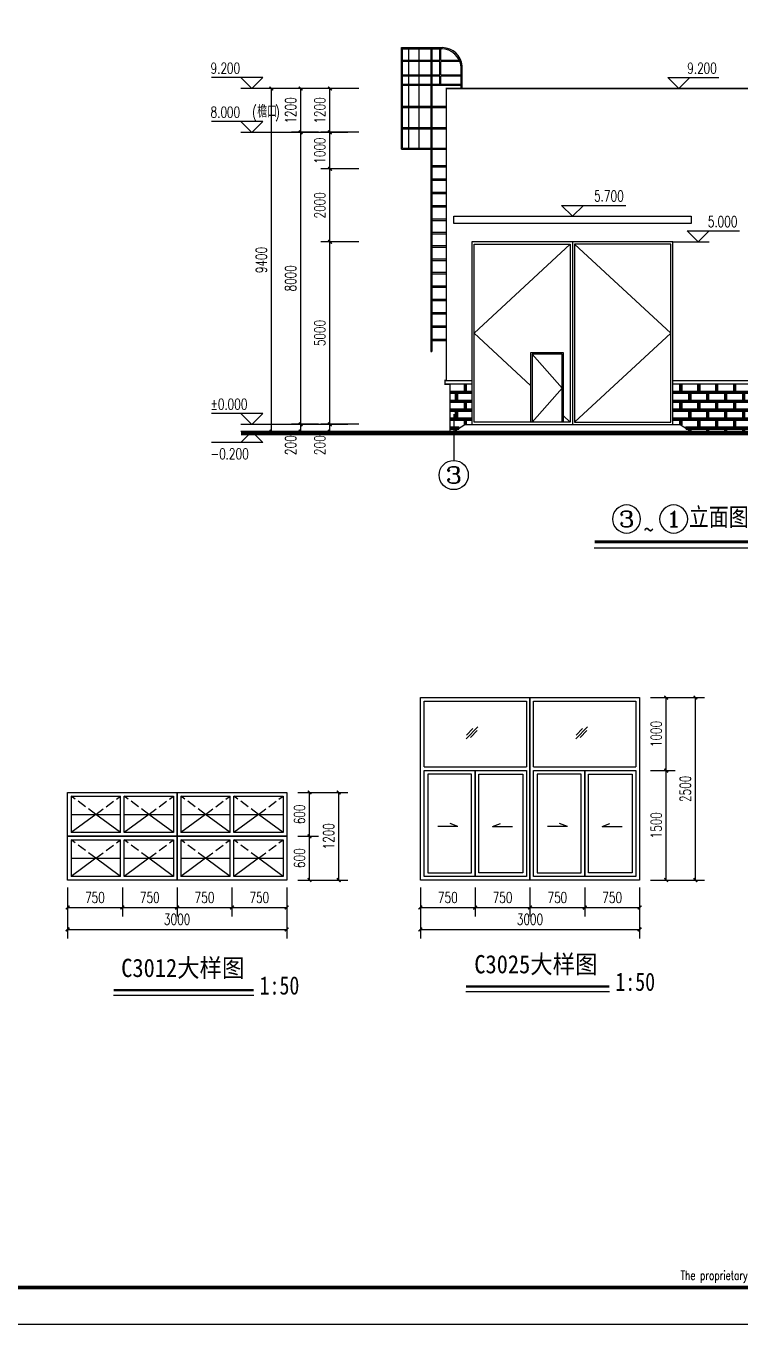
# Model space of a CAD drawing. Extents: x 4554681 to 4680693, y -485691 to -238770.
# Drawn here: x 4632344 to 4651891, y -485691 to -450128 of the extents above; entities that cross this region are included whole.
import ezdxf
from ezdxf.enums import TextEntityAlignment as Align

# ---------------------------------------------------------------- set-up
doc = ezdxf.new("R2010")
doc.units = 0
doc.header["$LTSCALE"] = 1000
doc.header["$MEASUREMENT"] = 0
doc.linetypes.add('DASH', pattern=[0.35, 0.25, -0.1])
doc.layers.get('0').update_dxf_attribs({"linetype": 'CONTINUOUS'})
doc.layers.get('Defpoints').update_dxf_attribs({"linetype": 'CONTINUOUS'})
doc.layers.add('_0', color=7, linetype='CONTINUOUS', lineweight=25)
for name, color, linetype in [('AXIS', 3, 'CONTINUOUS'), ('AXIS_TEXT', 7, 'CONTINUOUS'), ('DIM_ELEV', 3, 'CONTINUOUS'), ('E_WINDOW', 4, 'CONTINUOUS'), ('PUB_DIM', 3, 'CONTINUOUS'), ('PUB_TEXT', 7, 'CONTINUOUS'), ('PUB_TITLE', 4, 'CONTINUOUS'), ('WINDOW', 4, 'CONTINUOUS'), ('图名', 15, 'CONTINUOUS'), ('填充', 251, 'CONTINUOUS')]:
    doc.layers.add(name, color=color, linetype=linetype)
doc.styles.add('_TCH_AXIS', font='COMPLEX', dxfattribs={"bigfont": 'GBCBIG'})
doc.styles.add('_TCH_DIM', font='SIMPLEX', dxfattribs={"bigfont": 'GBCBIG'})
doc.styles.add('_TCH_DIM_T3', font='SIMPLEX', dxfattribs={"width": 0.705882, "bigfont": 'GBCBIG'})
doc.styles.add('COMPLEX', font='COMPLEX')
doc.styles.add('ECEC_TQ', font='txt_l.shx', dxfattribs={"bigfont": 'hztxt_l.shx'})
doc.styles.add('宋体', font='', dxfattribs={"width": 0.7})
doc.styles.get('宋体').set_extended_font_data('SimSun')
doc.dimstyles.new('_TCH_ARCH&&100', dxfattribs={"dimtxt": 297.5, "dimasz": 100, "dimexe": 250, "dimexo": 300, "dimgap": 126.25, "dimtad": 1, "dimdec": 0, "dimzin": 0, "dimdsep": 46, "dimtxsty": '_TCH_DIM_T3', "dimblk": 'ARCHTICK', "dimcen": 0.09, "dimclrt": 7, "dimazin": 2, "dimtfac": 1, "dimtdec": 0, "dimtix": 1, "dimtmove": 2, "dimatfit": 3, "dimfxl": 0, "dimtolj": 1, "dimtzin": 0, "dimarcsym": 0})

# ---------------------------------------------------------------- blocks, each defined once
blk = doc.blocks.new('_ArchTick')
at = {"color": 0, "linetype": 'ByBlock', "const_width": 0.4}
blk.add_lwpolyline([(-0.5, -0.5), (0.5, 0.5)], dxfattribs=at)
blk = doc.blocks.new('*D35')
at = {"layer": 'Defpoints', "color": 0}
for p in [(4639782, -471128), (4640906, -471128), (4639782, -473528)]:
    blk.add_point(p, dxfattribs=at)
at = {"layer": 'PUB_DIM', "color": 0, "lineweight": -2}
for p, q in [((4640082, -471128), (4641156, -471128)), ((4640906, -473528), (4640906, -471128)), ((4640082, -473528), (4641156, -473528))]:
    blk.add_line(p, q, dxfattribs=at)
at = {"layer": 'PUB_DIM', "color": 0, "lineweight": -2, "xscale": 100, "yscale": 100, "zscale": 100}
for p, rotation in [((4640906, -471128), 90), ((4640906, -473528), 270)]:
    blk.add_blockref('_ArchTick', p, dxfattribs=dict(at, rotation=rotation))
at = {"layer": 'PUB_DIM', "color": 7, "insert": (4640631, -472328), "char_height": 297.5, "attachment_point": 5, "rotation": 90, "style": '_TCH_DIM_T3'}
blk.add_mtext('\\A1;1200', dxfattribs=at)
blk = doc.blocks.new('*D36')
at = {"layer": 'Defpoints', "color": 0}
for p in [(4639482, -471128), (4640106, -471128), (4639482, -472328)]:
    blk.add_point(p, dxfattribs=at)
at = {"layer": 'PUB_DIM', "color": 0, "lineweight": -2}
for p, q in [((4639782, -471128), (4640356, -471128)), ((4640106, -472328), (4640106, -471128)), ((4639782, -472328), (4640356, -472328))]:
    blk.add_line(p, q, dxfattribs=at)
at = {"layer": 'PUB_DIM', "color": 0, "lineweight": -2, "xscale": 100, "yscale": 100, "zscale": 100}
for p, rotation in [((4640106, -471128), 90), ((4640106, -472328), 270)]:
    blk.add_blockref('_ArchTick', p, dxfattribs=dict(at, rotation=rotation))
at = {"layer": 'PUB_DIM', "color": 7, "insert": (4639831, -471728), "char_height": 297.5, "attachment_point": 5, "rotation": 90, "style": '_TCH_DIM_T3'}
blk.add_mtext('\\A1;600', dxfattribs=at)
blk = doc.blocks.new('*D37')
at = {"layer": 'Defpoints', "color": 0}
for p in [(4639482, -472328), (4640106, -472328), (4639482, -473528)]:
    blk.add_point(p, dxfattribs=at)
at = {"layer": 'PUB_DIM', "color": 0, "lineweight": -2}
for p, q in [((4639782, -472328), (4640356, -472328)), ((4640106, -473528), (4640106, -472328)), ((4639782, -473528), (4640356, -473528))]:
    blk.add_line(p, q, dxfattribs=at)
at = {"layer": 'PUB_DIM', "color": 0, "lineweight": -2, "xscale": 100, "yscale": 100, "zscale": 100}
for p, rotation in [((4640106, -472328), 90), ((4640106, -473528), 270)]:
    blk.add_blockref('_ArchTick', p, dxfattribs=dict(at, rotation=rotation))
at = {"layer": 'PUB_DIM', "color": 7, "insert": (4639831, -472928), "char_height": 297.5, "attachment_point": 5, "rotation": 90, "style": '_TCH_DIM_T3'}
blk.add_mtext('\\A1;600', dxfattribs=at)
blk = doc.blocks.new('*D38')
at = {"layer": 'Defpoints', "color": 0}
for p in [(4637982, -473428), (4639482, -473428), (4639482, -474280)]:
    blk.add_point(p, dxfattribs=at)
at = {"layer": 'PUB_DIM', "color": 0, "lineweight": -2}
for p, q in [((4637982, -473728), (4637982, -474530)), ((4639482, -473728), (4639482, -474530)), ((4637982, -474280), (4639482, -474280))]:
    blk.add_line(p, q, dxfattribs=at)
at = {"layer": 'PUB_DIM', "color": 0, "lineweight": -2, "xscale": 100, "yscale": 100, "zscale": 100, "rotation": 180}
blk.add_blockref('_ArchTick', (4637982, -474280), dxfattribs=at)
at = {"layer": 'PUB_DIM', "color": 0, "lineweight": -2, "xscale": 100, "yscale": 100, "zscale": 100}
blk.add_blockref('_ArchTick', (4639482, -474280), dxfattribs=at)
at = {"layer": 'PUB_DIM', "color": 7, "insert": (4638732, -474005), "char_height": 297.5, "attachment_point": 5, "style": '_TCH_DIM_T3'}
blk.add_mtext('\\A1;750', dxfattribs=at)
blk = doc.blocks.new('*D39')
at = {"layer": 'Defpoints', "color": 0}
for p in [(4636482, -473428), (4637982, -473428), (4637982, -474280)]:
    blk.add_point(p, dxfattribs=at)
at = {"layer": 'PUB_DIM', "color": 0, "lineweight": -2}
for p, q in [((4636482, -473728), (4636482, -474530)), ((4637982, -473728), (4637982, -474530)), ((4636482, -474280), (4637982, -474280))]:
    blk.add_line(p, q, dxfattribs=at)
at = {"layer": 'PUB_DIM', "color": 0, "lineweight": -2, "xscale": 100, "yscale": 100, "zscale": 100, "rotation": 180}
blk.add_blockref('_ArchTick', (4636482, -474280), dxfattribs=at)
at = {"layer": 'PUB_DIM', "color": 0, "lineweight": -2, "xscale": 100, "yscale": 100, "zscale": 100}
blk.add_blockref('_ArchTick', (4637982, -474280), dxfattribs=at)
at = {"layer": 'PUB_DIM', "color": 7, "insert": (4637232, -474005), "char_height": 297.5, "attachment_point": 5, "style": '_TCH_DIM_T3'}
blk.add_mtext('\\A1;750', dxfattribs=at)
blk = doc.blocks.new('*D40')
at = {"layer": 'Defpoints', "color": 0}
for p in [(4634982, -473428), (4636482, -473428), (4636482, -474280)]:
    blk.add_point(p, dxfattribs=at)
at = {"layer": 'PUB_DIM', "color": 0, "lineweight": -2}
for p, q in [((4634982, -473728), (4634982, -474530)), ((4636482, -473728), (4636482, -474530)), ((4634982, -474280), (4636482, -474280))]:
    blk.add_line(p, q, dxfattribs=at)
at = {"layer": 'PUB_DIM', "color": 0, "lineweight": -2, "xscale": 100, "yscale": 100, "zscale": 100, "rotation": 180}
blk.add_blockref('_ArchTick', (4634982, -474280), dxfattribs=at)
at = {"layer": 'PUB_DIM', "color": 0, "lineweight": -2, "xscale": 100, "yscale": 100, "zscale": 100}
blk.add_blockref('_ArchTick', (4636482, -474280), dxfattribs=at)
at = {"layer": 'PUB_DIM', "color": 7, "insert": (4635732, -474005), "char_height": 297.5, "attachment_point": 5, "style": '_TCH_DIM_T3'}
blk.add_mtext('\\A1;750', dxfattribs=at)
blk = doc.blocks.new('*D41')
at = {"layer": 'Defpoints', "color": 0}
for p in [(4633482, -473428), (4634982, -473428), (4634982, -474280)]:
    blk.add_point(p, dxfattribs=at)
at = {"layer": 'PUB_DIM', "color": 0, "lineweight": -2}
for p, q in [((4633482, -473728), (4633482, -474530)), ((4634982, -473728), (4634982, -474530)), ((4633482, -474280), (4634982, -474280))]:
    blk.add_line(p, q, dxfattribs=at)
at = {"layer": 'PUB_DIM', "color": 0, "lineweight": -2, "xscale": 100, "yscale": 100, "zscale": 100, "rotation": 180}
blk.add_blockref('_ArchTick', (4633482, -474280), dxfattribs=at)
at = {"layer": 'PUB_DIM', "color": 0, "lineweight": -2, "xscale": 100, "yscale": 100, "zscale": 100}
blk.add_blockref('_ArchTick', (4634982, -474280), dxfattribs=at)
at = {"layer": 'PUB_DIM', "color": 7, "insert": (4634232, -474005), "char_height": 297.5, "attachment_point": 5, "style": '_TCH_DIM_T3'}
blk.add_mtext('\\A1;750', dxfattribs=at)
blk = doc.blocks.new('*D42')
at = {"layer": 'Defpoints', "color": 0}
for p in [(4633482, -473678), (4639482, -473678), (4639482, -474880)]:
    blk.add_point(p, dxfattribs=at)
at = {"layer": 'PUB_DIM', "color": 0, "lineweight": -2}
for p, q in [((4633482, -473978), (4633482, -475130)), ((4639482, -473978), (4639482, -475130)), ((4633482, -474880), (4639482, -474880))]:
    blk.add_line(p, q, dxfattribs=at)
at = {"layer": 'PUB_DIM', "color": 0, "lineweight": -2, "xscale": 100, "yscale": 100, "zscale": 100, "rotation": 180}
blk.add_blockref('_ArchTick', (4633482, -474880), dxfattribs=at)
at = {"layer": 'PUB_DIM', "color": 0, "lineweight": -2, "xscale": 100, "yscale": 100, "zscale": 100}
blk.add_blockref('_ArchTick', (4639482, -474880), dxfattribs=at)
at = {"layer": 'PUB_DIM', "color": 7, "insert": (4636482, -474605), "char_height": 297.5, "attachment_point": 5, "style": '_TCH_DIM_T3'}
blk.add_mtext('\\A1;3000', dxfattribs=at)
blk = doc.blocks.new('*D43')
at = {"layer": 'Defpoints', "color": 0}
for p in [(4647641, -473428), (4649141, -473428), (4649141, -474280)]:
    blk.add_point(p, dxfattribs=at)
at = {"layer": 'PUB_DIM', "color": 0, "lineweight": -2}
for p, q in [((4647641, -473728), (4647641, -474530)), ((4649141, -473728), (4649141, -474530)), ((4647641, -474280), (4649141, -474280))]:
    blk.add_line(p, q, dxfattribs=at)
at = {"layer": 'PUB_DIM', "color": 0, "lineweight": -2, "xscale": 100, "yscale": 100, "zscale": 100, "rotation": 180}
blk.add_blockref('_ArchTick', (4647641, -474280), dxfattribs=at)
at = {"layer": 'PUB_DIM', "color": 0, "lineweight": -2, "xscale": 100, "yscale": 100, "zscale": 100}
blk.add_blockref('_ArchTick', (4649141, -474280), dxfattribs=at)
at = {"layer": 'PUB_DIM', "color": 7, "insert": (4648391, -474005), "char_height": 297.5, "attachment_point": 5, "style": '_TCH_DIM_T3'}
blk.add_mtext('\\A1;750', dxfattribs=at)
blk = doc.blocks.new('*D44')
at = {"layer": 'Defpoints', "color": 0}
for p in [(4646141, -473428), (4647641, -473428), (4647641, -474280)]:
    blk.add_point(p, dxfattribs=at)
at = {"layer": 'PUB_DIM', "color": 0, "lineweight": -2}
for p, q in [((4646141, -473728), (4646141, -474530)), ((4647641, -473728), (4647641, -474530)), ((4646141, -474280), (4647641, -474280))]:
    blk.add_line(p, q, dxfattribs=at)
at = {"layer": 'PUB_DIM', "color": 0, "lineweight": -2, "xscale": 100, "yscale": 100, "zscale": 100, "rotation": 180}
blk.add_blockref('_ArchTick', (4646141, -474280), dxfattribs=at)
at = {"layer": 'PUB_DIM', "color": 0, "lineweight": -2, "xscale": 100, "yscale": 100, "zscale": 100}
blk.add_blockref('_ArchTick', (4647641, -474280), dxfattribs=at)
at = {"layer": 'PUB_DIM', "color": 7, "insert": (4646891, -474005), "char_height": 297.5, "attachment_point": 5, "style": '_TCH_DIM_T3'}
blk.add_mtext('\\A1;750', dxfattribs=at)
blk = doc.blocks.new('*D45')
at = {"layer": 'Defpoints', "color": 0}
for p in [(4644641, -473428), (4646141, -473428), (4646141, -474280)]:
    blk.add_point(p, dxfattribs=at)
at = {"layer": 'PUB_DIM', "color": 0, "lineweight": -2}
for p, q in [((4644641, -473728), (4644641, -474530)), ((4646141, -473728), (4646141, -474530)), ((4644641, -474280), (4646141, -474280))]:
    blk.add_line(p, q, dxfattribs=at)
at = {"layer": 'PUB_DIM', "color": 0, "lineweight": -2, "xscale": 100, "yscale": 100, "zscale": 100, "rotation": 180}
blk.add_blockref('_ArchTick', (4644641, -474280), dxfattribs=at)
at = {"layer": 'PUB_DIM', "color": 0, "lineweight": -2, "xscale": 100, "yscale": 100, "zscale": 100}
blk.add_blockref('_ArchTick', (4646141, -474280), dxfattribs=at)
at = {"layer": 'PUB_DIM', "color": 7, "insert": (4645391, -474005), "char_height": 297.5, "attachment_point": 5, "style": '_TCH_DIM_T3'}
blk.add_mtext('\\A1;750', dxfattribs=at)
blk = doc.blocks.new('*D46')
at = {"layer": 'Defpoints', "color": 0}
for p in [(4643141, -473428), (4644641, -473428), (4644641, -474280)]:
    blk.add_point(p, dxfattribs=at)
at = {"layer": 'PUB_DIM', "color": 0, "lineweight": -2}
for p, q in [((4643141, -473728), (4643141, -474530)), ((4644641, -473728), (4644641, -474530)), ((4643141, -474280), (4644641, -474280))]:
    blk.add_line(p, q, dxfattribs=at)
at = {"layer": 'PUB_DIM', "color": 0, "lineweight": -2, "xscale": 100, "yscale": 100, "zscale": 100, "rotation": 180}
blk.add_blockref('_ArchTick', (4643141, -474280), dxfattribs=at)
at = {"layer": 'PUB_DIM', "color": 0, "lineweight": -2, "xscale": 100, "yscale": 100, "zscale": 100}
blk.add_blockref('_ArchTick', (4644641, -474280), dxfattribs=at)
at = {"layer": 'PUB_DIM', "color": 7, "insert": (4643891, -474005), "char_height": 297.5, "attachment_point": 5, "style": '_TCH_DIM_T3'}
blk.add_mtext('\\A1;750', dxfattribs=at)
blk = doc.blocks.new('*D47')
at = {"layer": 'Defpoints', "color": 0}
for p in [(4649441, -468528), (4650670, -468528), (4649441, -473528)]:
    blk.add_point(p, dxfattribs=at)
at = {"layer": 'PUB_DIM', "color": 0, "lineweight": -2}
for p, q in [((4649741, -468528), (4650920, -468528)), ((4650670, -473528), (4650670, -468528)), ((4649741, -473528), (4650920, -473528))]:
    blk.add_line(p, q, dxfattribs=at)
at = {"layer": 'PUB_DIM', "color": 0, "lineweight": -2, "xscale": 100, "yscale": 100, "zscale": 100}
for p, rotation in [((4650670, -468528), 90), ((4650670, -473528), 270)]:
    blk.add_blockref('_ArchTick', p, dxfattribs=dict(at, rotation=rotation))
at = {"layer": 'PUB_DIM', "color": 7, "insert": (4650395, -471028), "char_height": 297.5, "attachment_point": 5, "rotation": 90, "style": '_TCH_DIM_T3'}
blk.add_mtext('\\A1;2500', dxfattribs=at)
blk = doc.blocks.new('*D48')
at = {"layer": 'Defpoints', "color": 0}
for p in [(4649141, -468528), (4649870, -468528), (4649141, -470527)]:
    blk.add_point(p, dxfattribs=at)
at = {"layer": 'PUB_DIM', "color": 0, "lineweight": -2}
for p, q in [((4649441, -468528), (4650120, -468528)), ((4649870, -470527), (4649870, -468528)), ((4649441, -470527), (4650120, -470527))]:
    blk.add_line(p, q, dxfattribs=at)
at = {"layer": 'PUB_DIM', "color": 0, "lineweight": -2, "xscale": 100, "yscale": 100, "zscale": 100}
for p, rotation in [((4649870, -468528), 90), ((4649870, -470527), 270)]:
    blk.add_blockref('_ArchTick', p, dxfattribs=dict(at, rotation=rotation))
at = {"layer": 'PUB_DIM', "color": 7, "insert": (4649595, -469527), "char_height": 297.5, "attachment_point": 5, "rotation": 90, "style": '_TCH_DIM_T3'}
blk.add_mtext('\\A1;1000', dxfattribs=at)
blk = doc.blocks.new('*D49')
at = {"layer": 'Defpoints', "color": 0}
for p in [(4649141, -470527), (4649870, -470527), (4649141, -473528)]:
    blk.add_point(p, dxfattribs=at)
at = {"layer": 'PUB_DIM', "color": 0, "lineweight": -2}
for p, q in [((4649441, -470527), (4650120, -470527)), ((4649870, -473528), (4649870, -470527)), ((4649441, -473528), (4650120, -473528))]:
    blk.add_line(p, q, dxfattribs=at)
at = {"layer": 'PUB_DIM', "color": 0, "lineweight": -2, "xscale": 100, "yscale": 100, "zscale": 100}
for p, rotation in [((4649870, -470527), 90), ((4649870, -473528), 270)]:
    blk.add_blockref('_ArchTick', p, dxfattribs=dict(at, rotation=rotation))
at = {"layer": 'PUB_DIM', "color": 7, "insert": (4649595, -472027), "char_height": 297.5, "attachment_point": 5, "rotation": 90, "style": '_TCH_DIM_T3'}
blk.add_mtext('\\A1;1500', dxfattribs=at)
blk = doc.blocks.new('*D50')
at = {"layer": 'Defpoints', "color": 0}
for p in [(4643141, -473678), (4649141, -473678), (4649141, -474880)]:
    blk.add_point(p, dxfattribs=at)
at = {"layer": 'PUB_DIM', "color": 0, "lineweight": -2}
for p, q in [((4643141, -473978), (4643141, -475130)), ((4649141, -473978), (4649141, -475130)), ((4643141, -474880), (4649141, -474880))]:
    blk.add_line(p, q, dxfattribs=at)
at = {"layer": 'PUB_DIM', "color": 0, "lineweight": -2, "xscale": 100, "yscale": 100, "zscale": 100, "rotation": 180}
blk.add_blockref('_ArchTick', (4643141, -474880), dxfattribs=at)
at = {"layer": 'PUB_DIM', "color": 0, "lineweight": -2, "xscale": 100, "yscale": 100, "zscale": 100}
blk.add_blockref('_ArchTick', (4649141, -474880), dxfattribs=at)
at = {"layer": 'PUB_DIM', "color": 7, "insert": (4646141, -474605), "char_height": 297.5, "attachment_point": 5, "style": '_TCH_DIM_T3'}
blk.add_mtext('\\A1;3000', dxfattribs=at)
blk = doc.blocks.new('*D148')
at = {"layer": 'Defpoints', "color": 0}
for p in [(4640664, -451842), (4641752, -451842), (4641752, -453042)]:
    blk.add_point(p, dxfattribs=at)
at = {"layer": 'PUB_DIM', "color": 0, "lineweight": -2}
for p, q in [((4641452, -451842), (4640414, -451842)), ((4640664, -453042), (4640664, -451842)), ((4641452, -453042), (4640414, -453042))]:
    blk.add_line(p, q, dxfattribs=at)
at = {"layer": 'PUB_DIM', "color": 0, "lineweight": -2, "xscale": 100, "yscale": 100, "zscale": 100}
for p, rotation in [((4640664, -451842), 90), ((4640664, -453042), 270)]:
    blk.add_blockref('_ArchTick', p, dxfattribs=dict(at, rotation=rotation))
at = {"layer": 'PUB_DIM', "color": 7, "insert": (4640389, -452442), "char_height": 297.5, "attachment_point": 5, "rotation": 90, "style": '_TCH_DIM_T3'}
blk.add_mtext('\\A1;1200', dxfattribs=at)
blk = doc.blocks.new('*D149')
at = {"layer": 'Defpoints', "color": 0}
for p in [(4640664, -453042), (4641752, -453042), (4641752, -454042)]:
    blk.add_point(p, dxfattribs=at)
at = {"layer": 'PUB_DIM', "color": 0, "lineweight": -2}
for p, q in [((4641452, -453042), (4640414, -453042)), ((4640664, -454042), (4640664, -453042)), ((4641452, -454042), (4640414, -454042))]:
    blk.add_line(p, q, dxfattribs=at)
at = {"layer": 'PUB_DIM', "color": 0, "lineweight": -2, "xscale": 100, "yscale": 100, "zscale": 100}
for p, rotation in [((4640664, -453042), 90), ((4640664, -454042), 270)]:
    blk.add_blockref('_ArchTick', p, dxfattribs=dict(at, rotation=rotation))
at = {"layer": 'PUB_DIM', "color": 7, "insert": (4640389, -453542), "char_height": 297.5, "attachment_point": 5, "rotation": 90, "style": '_TCH_DIM_T3'}
blk.add_mtext('\\A1;1000', dxfattribs=at)
blk = doc.blocks.new('*D150')
at = {"layer": 'Defpoints', "color": 0}
for p in [(4640664, -454042), (4641752, -454042), (4641752, -456042)]:
    blk.add_point(p, dxfattribs=at)
at = {"layer": 'PUB_DIM', "color": 0, "lineweight": -2}
for p, q in [((4641452, -454042), (4640414, -454042)), ((4640664, -456042), (4640664, -454042)), ((4641452, -456042), (4640414, -456042))]:
    blk.add_line(p, q, dxfattribs=at)
at = {"layer": 'PUB_DIM', "color": 0, "lineweight": -2, "xscale": 100, "yscale": 100, "zscale": 100}
for p, rotation in [((4640664, -454042), 90), ((4640664, -456042), 270)]:
    blk.add_blockref('_ArchTick', p, dxfattribs=dict(at, rotation=rotation))
at = {"layer": 'PUB_DIM', "color": 7, "insert": (4640389, -455042), "char_height": 297.5, "attachment_point": 5, "rotation": 90, "style": '_TCH_DIM_T3'}
blk.add_mtext('\\A1;2000', dxfattribs=at)
blk = doc.blocks.new('*D151')
at = {"layer": 'Defpoints', "color": 0}
for p in [(4640664, -456042), (4641752, -456042), (4641752, -461042)]:
    blk.add_point(p, dxfattribs=at)
at = {"layer": 'PUB_DIM', "color": 0, "lineweight": -2}
for p, q in [((4641452, -456042), (4640414, -456042)), ((4640664, -461042), (4640664, -456042)), ((4641452, -461042), (4640414, -461042))]:
    blk.add_line(p, q, dxfattribs=at)
at = {"layer": 'PUB_DIM', "color": 0, "lineweight": -2, "xscale": 100, "yscale": 100, "zscale": 100}
for p, rotation in [((4640664, -456042), 90), ((4640664, -461042), 270)]:
    blk.add_blockref('_ArchTick', p, dxfattribs=dict(at, rotation=rotation))
at = {"layer": 'PUB_DIM', "color": 7, "insert": (4640389, -458542), "char_height": 297.5, "attachment_point": 5, "rotation": 90, "style": '_TCH_DIM_T3'}
blk.add_mtext('\\A1;5000', dxfattribs=at)
blk = doc.blocks.new('*D152')
at = {"layer": 'Defpoints', "color": 0}
for p in [(4640664, -461042), (4641752, -461042), (4641752, -461242)]:
    blk.add_point(p, dxfattribs=at)
at = {"layer": 'PUB_DIM', "color": 0, "lineweight": -2}
for p, q in [((4641452, -461042), (4640414, -461042)), ((4641452, -461242), (4640414, -461242)), ((4640664, -461042), (4640664, -460942)), ((4640664, -461242), (4640664, -461042)), ((4640664, -461242), (4640664, -461342))]:
    blk.add_line(p, q, dxfattribs=at)
at = {"layer": 'PUB_DIM', "color": 0, "lineweight": -2, "xscale": 100, "yscale": 100, "zscale": 100}
for p, rotation in [((4640664, -461042), 270), ((4640664, -461242), 90)]:
    blk.add_blockref('_ArchTick', p, dxfattribs=dict(at, rotation=rotation))
at = {"layer": 'PUB_DIM', "color": 7, "insert": (4640389, -461612), "char_height": 297.5, "attachment_point": 5, "rotation": 90, "style": '_TCH_DIM_T3'}
blk.add_mtext('\\A1;200', dxfattribs=at)
blk = doc.blocks.new('*D153')
at = {"layer": 'Defpoints', "color": 0}
for p in [(4639064, -451842), (4640652, -451842), (4640652, -461242)]:
    blk.add_point(p, dxfattribs=at)
at = {"layer": 'PUB_DIM', "color": 0, "lineweight": -2}
for p, q in [((4640352, -451842), (4638814, -451842)), ((4639064, -461242), (4639064, -451842)), ((4640352, -461242), (4638814, -461242))]:
    blk.add_line(p, q, dxfattribs=at)
at = {"layer": 'PUB_DIM', "color": 0, "lineweight": -2, "xscale": 100, "yscale": 100, "zscale": 100}
for p, rotation in [((4639064, -451842), 90), ((4639064, -461242), 270)]:
    blk.add_blockref('_ArchTick', p, dxfattribs=dict(at, rotation=rotation))
at = {"layer": 'PUB_DIM', "color": 7, "insert": (4638789, -456542), "char_height": 297.5, "attachment_point": 5, "rotation": 90, "style": '_TCH_DIM_T3'}
blk.add_mtext('\\A1;9400', dxfattribs=at)
blk = doc.blocks.new('*D154')
at = {"layer": 'Defpoints', "color": 0}
for p in [(4639864, -451842), (4640652, -451842), (4640652, -453042)]:
    blk.add_point(p, dxfattribs=at)
at = {"layer": 'PUB_DIM', "color": 0, "lineweight": -2}
for p, q in [((4640352, -451842), (4639614, -451842)), ((4639864, -453042), (4639864, -451842)), ((4640352, -453042), (4639614, -453042))]:
    blk.add_line(p, q, dxfattribs=at)
at = {"layer": 'PUB_DIM', "color": 0, "lineweight": -2, "xscale": 100, "yscale": 100, "zscale": 100}
for p, rotation in [((4639864, -451842), 90), ((4639864, -453042), 270)]:
    blk.add_blockref('_ArchTick', p, dxfattribs=dict(at, rotation=rotation))
at = {"layer": 'PUB_DIM', "color": 7, "insert": (4639589, -452442), "char_height": 297.5, "attachment_point": 5, "rotation": 90, "style": '_TCH_DIM_T3'}
blk.add_mtext('\\A1;1200', dxfattribs=at)
blk = doc.blocks.new('*D155')
at = {"layer": 'Defpoints', "color": 0}
for p in [(4639864, -453042), (4640652, -453042), (4640652, -461042)]:
    blk.add_point(p, dxfattribs=at)
at = {"layer": 'PUB_DIM', "color": 0, "lineweight": -2}
for p, q in [((4640352, -453042), (4639614, -453042)), ((4639864, -461042), (4639864, -453042)), ((4640352, -461042), (4639614, -461042))]:
    blk.add_line(p, q, dxfattribs=at)
at = {"layer": 'PUB_DIM', "color": 0, "lineweight": -2, "xscale": 100, "yscale": 100, "zscale": 100}
for p, rotation in [((4639864, -453042), 90), ((4639864, -461042), 270)]:
    blk.add_blockref('_ArchTick', p, dxfattribs=dict(at, rotation=rotation))
at = {"layer": 'PUB_DIM', "color": 7, "insert": (4639589, -457042), "char_height": 297.5, "attachment_point": 5, "rotation": 90, "style": '_TCH_DIM_T3'}
blk.add_mtext('\\A1;8000', dxfattribs=at)
blk = doc.blocks.new('*D156')
at = {"layer": 'Defpoints', "color": 0}
for p in [(4639864, -461042), (4640652, -461042), (4640652, -461242)]:
    blk.add_point(p, dxfattribs=at)
at = {"layer": 'PUB_DIM', "color": 0, "lineweight": -2}
for p, q in [((4640352, -461042), (4639614, -461042)), ((4640352, -461242), (4639614, -461242)), ((4639864, -461042), (4639864, -460942)), ((4639864, -461242), (4639864, -461042)), ((4639864, -461242), (4639864, -461342))]:
    blk.add_line(p, q, dxfattribs=at)
at = {"layer": 'PUB_DIM', "color": 0, "lineweight": -2, "xscale": 100, "yscale": 100, "zscale": 100}
for p, rotation in [((4639864, -461042), 270), ((4639864, -461242), 90)]:
    blk.add_blockref('_ArchTick', p, dxfattribs=dict(at, rotation=rotation))
at = {"layer": 'PUB_DIM', "color": 7, "insert": (4639589, -461612), "char_height": 297.5, "attachment_point": 5, "rotation": 90, "style": '_TCH_DIM_T3'}
blk.add_mtext('\\A1;200', dxfattribs=at)
blk = doc.blocks.new('_AXISO')
blk.add_circle((0, 0), 0.5)
at = {"layer": 'AXIS_TEXT', "style": 'COMPLEX', "width": 1.041667}
blk.add_attdef('A', text='', height=0.56, dxfattribs=at).set_placement((-0.25, -0.28), (0.25, -0.28), align=Align.FIT)

msp = doc.modelspace()

# ---------------------------------------------------------------- hatches: boundary and pattern name
at = {"layer": '填充', "linetype": 'ByBlock', "lineweight": 100}
h = msp.add_hatch(dxfattribs=at)
h.set_pattern_fill('AR-B816C', color=256, scale=200)
h.set_pattern_definition([(180, (15877915.16, 206393.92), (-245.692378, 245.692378), [479.867928, -11.51682]), (180, (15878160.86, 206405.44), (-245.692378, 245.692378), [479.867928, -11.51682]), (90, (15877915.16, 206393.92), (245.692378, 245.692378), [-257.20918, 234.175548]), (90, (15877926.68, 206393.92), (245.692378, 245.692378), [-257.20918, 234.175548])])
h.paths.add_polyline_path([(4650053.4, -459942.4), (4650053.4, -461042.4), (4650253.4, -461042.4), (4650553.4, -461242.4), (4657153.1, -461242.4), (4657153.1, -459942.4)])
h.paths.add_polyline_path([(4644553.4, -459942.4), (4643953.7, -459942.4), (4643953.7, -461242.4), (4644053.4, -461242.4), (4644353.4, -461042.4), (4644553.4, -461042.4)])

# ---------------------------------------------------------------- linework, layer by layer
at = {"color": 8}
for p, q in [((4642623.8, -450722.1), (4643747.9, -450722.1)), ((4642623.8, -453506.3), (4642623.8, -450722.1)), ((4642653.8, -453476.3), (4642653.8, -450722.1)), ((4642653.8, -450752.1), (4643717.9, -450752.1)), ((4642824.2, -453476.3), (4642824.2, -450722.1)), ((4643105.5, -453476.3), (4643105.5, -450722.1)), ((4643423.8, -450752.1), (4643423.8, -459042.4)), ((4643453.8, -450752.1), (4643453.8, -459042.4)), ((4643674.8, -451070.8), (4643674.8, -450752.1)), ((4643704.8, -451070.8), (4643704.8, -450752.1)), ((4643423.8, -451070.8), (4642653.8, -451070.8)), ((4643423.8, -451100.8), (4642653.8, -451100.8)), ((4643674.8, -451070.8), (4643453.8, -451070.8)), ((4643674.8, -451100.8), (4643453.8, -451100.8)), ((4643674.8, -451475.1), (4643674.8, -451100.8)), ((4644206.5, -451070.8), (4643704.8, -451070.8)), ((4644219.1, -451100.8), (4643704.8, -451100.8)), ((4643704.8, -451475.1), (4643704.8, -451100.8)), ((4644253.8, -451839.9), (4644253.8, -451252.1)), ((4644283.8, -451839.9), (4644283.8, -451222.1)), ((4643423.8, -451475.1), (4642653.8, -451475.1)), ((4643423.8, -451505.1), (4642653.8, -451505.1)), ((4643674.8, -451475.1), (4643453.8, -451475.1)), ((4643674.8, -451505.1), (4643453.8, -451505.1)), ((4643674.8, -451722.1), (4643674.8, -451505.1)), ((4644253.8, -451475.1), (4643704.8, -451475.1)), ((4644253.8, -451505.1), (4643704.8, -451505.1)), ((4643704.8, -451722.1), (4643704.8, -451505.1)), ((4642653.8, -451722.1), (4643423.8, -451722.1)), ((4642653.8, -451752.1), (4643423.8, -451752.1)), ((4643453.8, -451722.1), (4644253.8, -451722.1)), ((4643453.8, -451752.1), (4644253.8, -451752.1)), ((4642653.8, -452328.1), (4643423.8, -452328.1)), ((4643453.8, -452328.1), (4643853.7, -452328.1)), ((4642653.8, -452358.1), (4643423.8, -452358.1)), ((4643453.8, -452358.1), (4643853.7, -452358.1)), ((4642653.8, -452912), (4643423.8, -452912)), ((4642653.8, -452942), (4643423.8, -452942)), ((4643453.8, -452912), (4643853.7, -452912)), ((4643453.8, -452942), (4643853.7, -452942)), ((4642623.8, -453506.3), (4643853.7, -453506.3)), ((4642653.8, -453476.3), (4643853.7, -453476.3)), ((4643853.7, -453960.2), (4643453.8, -453960.2)), ((4643453.8, -453990.2), (4643853.7, -453990.2)), ((4643853.7, -454326), (4643453.8, -454326)), ((4643453.8, -454356), (4643853.7, -454356)), ((4643853.7, -454691.8), (4643453.8, -454691.8)), ((4643453.8, -454721.8), (4643853.7, -454721.8)), ((4643853.7, -455057.6), (4643453.8, -455057.6)), ((4643453.8, -455087.6), (4643853.7, -455087.6)), ((4643853.7, -455423.4), (4643453.8, -455423.4)), ((4643453.8, -455453.4), (4643853.7, -455453.4)), ((4643853.7, -455789.1), (4643453.8, -455789.1)), ((4643453.8, -455819.1), (4643853.7, -455819.1)), ((4643853.7, -456154.9), (4643453.8, -456154.9)), ((4643453.8, -456184.9), (4643853.7, -456184.9)), ((4643853.7, -456520.7), (4643453.8, -456520.7)), ((4643453.8, -456550.7), (4643853.7, -456550.7)), ((4643853.7, -456886.5), (4643453.8, -456886.5)), ((4643453.8, -456916.5), (4643853.7, -456916.5)), ((4643853.7, -457252.3), (4643453.8, -457252.3)), ((4643453.8, -457282.3), (4643853.7, -457282.3)), ((4643853.7, -457618.1), (4643453.8, -457618.1)), ((4643453.8, -457648.1), (4643853.7, -457648.1)), ((4643853.7, -457983.8), (4643453.8, -457983.8)), ((4643453.8, -458013.8), (4643853.7, -458013.8)), ((4643853.7, -458349.6), (4643453.8, -458349.6)), ((4643453.8, -458379.6), (4643853.7, -458379.6)), ((4643853.7, -458715.4), (4643453.8, -458715.4)), ((4643453.8, -458745.4), (4643853.7, -458745.4)), ((4643423.8, -459042.4), (4643453.8, -459042.4))]:
    msp.add_line(p, q, dxfattribs=at)
msp.add_lwpolyline([(4644053.4, -455342.4), (4650553.7, -455342.4), (4650553.7, -455542.4), (4644053.4, -455542.4)], close=True)
at = {"color": 0}
msp.add_lwpolyline([(4644053.4, -461242.4), (4644353.4, -461042.4), (4650253.4, -461042.4), (4650553.4, -461242.4)], dxfattribs=at)
at = {"color": 8}
for centre in [(4643710.8, -451296.9), (4643740.8, -451266.9)]:
    msp.add_arc(centre, 544.8, 4.7132, 89.26058, dxfattribs=at)
at = {"layer": '_0', "color": 0}
for p, q in [((4643853.7, -459842.4), (4644553.4, -459842.4)), ((4644553.4, -459942.4), (4643953.7, -459942.4)), ((4650053.4, -459842.4), (4657253.1, -459842.4)), ((4657153.1, -459942.4), (4650053.4, -459942.4)), ((4662881.2, -461242.4), (4638225.7, -461242.4))]:
    msp.add_line(p, q, dxfattribs=at)
for points, const_width in [([(4657153.1, -461242.4), (4657153.1, -459942.4), (4657293.1, -459942.4), (4657293.1, -459842.4), (4657253.1, -459842.4), (4657253.1, -451839.9), (4643853.7, -451839.9), (4643853.7, -459842.4), (4643813.7, -459842.4), (4643813.7, -459942.4), (4643953.7, -459942.4), (4643953.7, -461242.4)], 40), ([(4662881.2, -461292.4), (4638225.7, -461292.4)], 100)]:
    msp.add_lwpolyline(points, dxfattribs=dict(at, const_width=const_width))
at = {"layer": 'AXIS', "color": 0}
msp.add_line((4644053.1, -460762.9), (4644053.1, -462031), dxfattribs=at)
msp.add_circle((4644053.1, -462431), 400, dxfattribs=at)
at = {"layer": 'DIM_ELEV'}
for p, q in [((4638825.7, -451539.9), (4637426.8, -451539.9)), ((4638525.7, -451839.9), (4638225.7, -451539.9)), ((4638525.7, -451839.9), (4638825.7, -451539.9)), ((4650216.5, -451839.9), (4649916.5, -451539.9)), ((4649916.5, -451539.9), (4651315.4, -451539.9)), ((4650216.5, -451839.9), (4650516.5, -451539.9)), ((4639225.7, -451839.9), (4638225.7, -451839.9)), ((4649516.5, -451839.9), (4650516.5, -451839.9)), ((4638825.7, -452742.4), (4637426.8, -452742.4)), ((4638525.7, -453042.4), (4638225.7, -452742.4)), ((4639225.7, -453042.4), (4638225.7, -453042.4)), ((4638525.7, -453042.4), (4638825.7, -452742.4)), ((4647303.6, -455342.4), (4647003.6, -455042.4)), ((4647003.6, -455042.4), (4648765.4, -455042.4)), ((4647303.6, -455342.4), (4647603.6, -455042.4)), ((4650745.6, -456042.4), (4650445.6, -455742.4)), ((4650445.6, -455742.4), (4651878.6, -455742.4)), ((4650745.6, -456042.4), (4651045.6, -455742.4)), ((4650045.6, -456042.4), (4651045.6, -456042.4)), ((4638825.7, -460742.4), (4637426.8, -460742.4)), ((4638525.7, -461042.4), (4638225.7, -460742.4)), ((4638525.7, -461042.4), (4638825.7, -460742.4)), ((4639654.4, -461042.4), (4638225.7, -461042.4)), ((4638525.7, -461242.4), (4638225.7, -461542.4)), ((4639225.7, -461242.4), (4638225.7, -461242.4)), ((4638525.7, -461242.4), (4638825.7, -461542.4)), ((4638825.7, -461542.4), (4637426.8, -461542.4))]:
    msp.add_line(p, q, dxfattribs=at)
at = {"layer": 'E_WINDOW'}
for p, q in [((4633582.1, -471227.5), (4633582.1, -472227.5)), ((4634932.1, -472227.5), (4634932.1, -471227.5)), ((4635032.1, -472227.5), (4635032.1, -471227.5)), ((4636582.1, -471227.5), (4636582.1, -472227.5)), ((4637932.1, -472227.5), (4637932.1, -471227.5)), ((4638032.1, -472227.5), (4638032.1, -471227.5)), ((4633582.1, -471727.5), (4634932.1, -471727.5)), ((4636582.1, -471727.5), (4637932.1, -471727.5)), ((4633582.1, -472427.5), (4633582.1, -473427.5)), ((4634932.1, -473427.5), (4634932.1, -472427.5)), ((4635032.1, -473427.5), (4635032.1, -472427.5)), ((4636582.1, -472427.5), (4636582.1, -473427.5)), ((4637932.1, -473427.5), (4637932.1, -472427.5)), ((4638032.1, -473427.5), (4638032.1, -472427.5)), ((4633582.1, -472927.5), (4634932.1, -472927.5)), ((4636582.1, -472927.5), (4637932.1, -472927.5))]:
    msp.add_line(p, q, dxfattribs=at)
for points in [[(4633482.1, -471127.5), (4636482.1, -471127.5), (4636482.1, -472327.5), (4633482.1, -472327.5)], [(4636482.1, -471127.5), (4639482.1, -471127.5), (4639482.1, -472327.5), (4636482.1, -472327.5)], [(4633482.1, -472327.5), (4636482.1, -472327.5), (4636482.1, -473527.5), (4633482.1, -473527.5)], [(4636482.1, -472327.5), (4639482.1, -472327.5), (4639482.1, -473527.5), (4636482.1, -473527.5)]]:
    msp.add_lwpolyline(points, close=True, dxfattribs=at)
for points in [[(4633582.1, -471227.5), (4634932.1, -471227.5)], [(4635032.1, -471227.5), (4636382.1, -471227.5), (4636382.1, -472227.5), (4635032.1, -472227.5)], [(4636582.1, -471227.5), (4637932.1, -471227.5)], [(4638032.1, -471227.5), (4639382.1, -471227.5), (4639382.1, -472227.5), (4638032.1, -472227.5)], [(4634932.1, -472227.5), (4633582.1, -472227.5)], [(4637932.1, -472227.5), (4636582.1, -472227.5)], [(4633582.1, -472427.5), (4634932.1, -472427.5)], [(4635032.1, -472427.5), (4636382.1, -472427.5), (4636382.1, -473427.5), (4635032.1, -473427.5)], [(4636582.1, -472427.5), (4637932.1, -472427.5)], [(4638032.1, -472427.5), (4639382.1, -472427.5), (4639382.1, -473427.5), (4638032.1, -473427.5)], [(4634932.1, -473427.5), (4633582.1, -473427.5)], [(4637932.1, -473427.5), (4636582.1, -473427.5)]]:
    msp.add_lwpolyline(points, dxfattribs=at)
at = {"layer": 'PUB_DIM'}
for p, q in [((4641152.2, -451841.9), (4638225.7, -451841.9)), ((4641152.2, -453042.4), (4638225.7, -453042.4)), ((4641152.2, -461042.4), (4638225.7, -461042.4))]:
    msp.add_line(p, q, dxfattribs=at)
at = {"layer": 'PUB_TITLE', "color": 4}
msp.add_lwpolyline([(4588254.8, -485690.7), (4672354.8, -485690.7), (4672354.8, -426290.7), (4588254.8, -426290.7)], close=True, dxfattribs=at)
at = {"layer": 'PUB_TITLE', "color": 4, "const_width": 100}
msp.add_lwpolyline([(4590754.8, -484690.7), (4671354.8, -484690.7), (4671354.8, -427290.7), (4590754.8, -427290.7)], close=True, dxfattribs=at)
at = {"layer": 'WINDOW'}
for p, q in [((4650053.4, -456042.4), (4644553.4, -456042.4)), ((4644553.4, -456042.4), (4644553.4, -461042.4)), ((4647303.4, -456042.4), (4647303.4, -461042.4)), ((4650053.4, -461042.4), (4650053.4, -456042.4)), ((4643241.4, -470427.5), (4646041.4, -470427.5)), ((4646241.4, -470427.5), (4649041.4, -470427.5)), ((4643241.4, -470527.5), (4646041.4, -470527.5)), ((4644641.4, -470527.5), (4644641.4, -473427.5)), ((4646241.4, -470527.5), (4649041.4, -470527.5)), ((4647641.4, -470527.5), (4647641.4, -473427.5))]:
    msp.add_line(p, q, dxfattribs=at)
for points in [[(4647243.4, -456102.4), (4644613.4, -458542.4), (4646157.7, -459975.1)], [(4647363.4, -456102.4), (4649993.4, -458542.4), (4647363.4, -460982.4)], [(4647057.7, -460982.4), (4647057.7, -459082.4), (4646157.7, -459082.4), (4646157.7, -460982.4)], [(4647017.7, -460982.4), (4647017.7, -459122.4), (4646197.7, -459122.4), (4646197.7, -460982.4)], [(4646197.7, -459122.4), (4647017.7, -460052.4), (4646197.7, -460982.4)], [(4647057.7, -460810), (4647243.4, -460982.4)], [(4643241.4, -470427.5), (4643241.4, -468627.5), (4646041.4, -468627.5), (4646041.4, -470427.5)], [(4646241.4, -470427.5), (4646241.4, -468627.5), (4649041.4, -468627.5), (4649041.4, -470427.5)], [(4646041.4, -470527.5), (4646041.4, -473427.5), (4643241.4, -473427.5), (4643241.4, -470527.5)], [(4649041.4, -470527.5), (4649041.4, -473427.5), (4646241.4, -473427.5), (4646241.4, -470527.5)]]:
    msp.add_lwpolyline(points, dxfattribs=at)
for points in [[(4644613.4, -456102.4), (4647243.4, -456102.4), (4647243.4, -460982.4), (4644613.4, -460982.4)], [(4649993.4, -456102.4), (4647363.4, -456102.4), (4647363.4, -460982.4), (4649993.4, -460982.4)], [(4643141.4, -468527.5), (4646141.4, -468527.5), (4646141.4, -473527.5), (4643141.4, -473527.5)], [(4646141.4, -468527.5), (4649141.4, -468527.5), (4649141.4, -473527.5), (4646141.4, -473527.5)], [(4644541.4, -470627.5), (4643341.4, -470627.5), (4643341.4, -473327.5), (4644541.4, -473327.5)], [(4644641.4, -470527.5), (4646041.4, -470527.5), (4646041.4, -473427.5), (4644641.4, -473427.5)], [(4644741.4, -470627.5), (4645941.4, -470627.5), (4645941.4, -473327.5), (4644741.4, -473327.5)], [(4647541.4, -470627.5), (4646341.4, -470627.5), (4646341.4, -473327.5), (4647541.4, -473327.5)], [(4647641.4, -470527.5), (4649041.4, -470527.5), (4649041.4, -473427.5), (4647641.4, -473427.5)], [(4647741.4, -470627.5), (4648941.4, -470627.5), (4648941.4, -473327.5), (4647741.4, -473327.5)]]:
    msp.add_lwpolyline(points, close=True, dxfattribs=at)
at = {"layer": '图名'}
for p, q in [((4647902.5, -464422.5), (4652559.2, -464422.5)), ((4634742.4, -476677.1), (4638581.4, -476677.1)), ((4644388.1, -476576.2), (4648313.8, -476576.2))]:
    msp.add_line(p, q, dxfattribs=at)
for points, const_width in [([(4647914.3, -464262.7), (4652547.4, -464262.7)], 84), ([(4634742.4, -476544), (4638575.2, -476544)], 70), ([(4644388.1, -476443), (4648313.8, -476443)], 70)]:
    msp.add_lwpolyline(points, dxfattribs=dict(at, const_width=const_width))
at = {"layer": '填充'}
for p, q in [((4644396.3, -469658.3), (4644712.6, -469325.1)), ((4644407.3, -469559.6), (4644579, -469378.7)), ((4644514, -469621.5), (4644699.7, -469425.9)), ((4647396.3, -469658.3), (4647712.6, -469325.1)), ((4647407.3, -469559.6), (4647579, -469378.7)), ((4647514, -469621.5), (4647699.7, -469425.9)), ((4634257.1, -471727.5), (4633582.1, -472227.5)), ((4633582.1, -471727.5), (4634932.1, -471727.5)), ((4634932.1, -472227.5), (4634257.1, -471727.5)), ((4635707.1, -471727.5), (4635032.1, -472227.5)), ((4635032.1, -471727.5), (4636382.1, -471727.5)), ((4636382.1, -472227.5), (4635707.1, -471727.5)), ((4637257.1, -471727.5), (4636582.1, -472227.5)), ((4636582.1, -471727.5), (4637932.1, -471727.5)), ((4637932.1, -472227.5), (4637257.1, -471727.5)), ((4638707.1, -471727.5), (4638032.1, -472227.5)), ((4638032.1, -471727.5), (4639382.1, -471727.5)), ((4639382.1, -472227.5), (4638707.1, -471727.5)), ((4644164.6, -472064.3), (4643617.7, -472064.3)), ((4644164.6, -472064.3), (4643952, -471979.7)), ((4645118.2, -472064.3), (4645330.9, -471979.7)), ((4645118.2, -472064.3), (4645665.2, -472064.3)), ((4647164.6, -472064.3), (4646617.7, -472064.3)), ((4647164.6, -472064.3), (4646952, -471979.7)), ((4648118.2, -472064.3), (4648330.9, -471979.7)), ((4648118.2, -472064.3), (4648665.2, -472064.3)), ((4634257.1, -472927.5), (4633582.1, -473427.5)), ((4633582.1, -472927.5), (4634932.1, -472927.5)), ((4634932.1, -473427.5), (4634257.1, -472927.5)), ((4635707.1, -472927.5), (4635032.1, -473427.5)), ((4635032.1, -472927.5), (4636382.1, -472927.5)), ((4636382.1, -473427.5), (4635707.1, -472927.5)), ((4637257.1, -472927.5), (4636582.1, -473427.5)), ((4636582.1, -472927.5), (4637932.1, -472927.5)), ((4637932.1, -473427.5), (4637257.1, -472927.5)), ((4638707.1, -472927.5), (4638032.1, -473427.5)), ((4638032.1, -472927.5), (4639382.1, -472927.5)), ((4639382.1, -473427.5), (4638707.1, -472927.5))]:
    msp.add_line(p, q, dxfattribs=at)
at = {"layer": '填充', "linetype": 'DASH'}
for p, q in [((4634257.1, -471727.5), (4633582.1, -471227.5)), ((4634257.1, -471727.5), (4634932.1, -471227.5)), ((4635707.1, -471727.5), (4635032.1, -471227.5)), ((4635707.1, -471727.5), (4636382.1, -471227.5)), ((4637257.1, -471727.5), (4636582.1, -471227.5)), ((4637257.1, -471727.5), (4637932.1, -471227.5)), ((4638707.1, -471727.5), (4638032.1, -471227.5)), ((4638707.1, -471727.5), (4639382.1, -471227.5)), ((4634257.1, -472927.5), (4633582.1, -472427.5)), ((4634257.1, -472927.5), (4634932.1, -472427.5)), ((4635707.1, -472927.5), (4635032.1, -472427.5)), ((4635707.1, -472927.5), (4636382.1, -472427.5)), ((4637257.1, -472927.5), (4636582.1, -472427.5)), ((4637257.1, -472927.5), (4637932.1, -472427.5)), ((4638707.1, -472927.5), (4638032.1, -472427.5)), ((4638707.1, -472927.5), (4639382.1, -472427.5))]:
    msp.add_line(p, q, dxfattribs=at)

# ---------------------------------------------------------------- block references
at = {"layer": 'AXIS'}
ref = msp.add_blockref('_AXISO', (4648785.6, -463635.7), dxfattribs=dict(at, xscale=-768, yscale=768, zscale=768))
ref.add_attrib('A', '3', dxfattribs={"layer": 'AXIS_TEXT', "height": 434.4, "style": '_TCH_AXIS', "width": 1.5}).set_placement((4648568.3, -463852.9), (4649002.8, -463852.9), align=Align.FIT)
ref = msp.add_blockref('_AXISO', (4650073.8, -463635.7), dxfattribs=dict(at, xscale=-768, yscale=768, zscale=768))
ref.add_attrib('A', '1', dxfattribs={"layer": 'AXIS_TEXT', "height": 434.4, "style": '_TCH_AXIS', "width": 2.333333}).set_placement((4649856.6, -463852.9), (4650291, -463852.9), align=Align.FIT)

# ---------------------------------------------------------------- texts
at = {"style": 'ECEC_TQ', "width": 0.72}
msp.add_text('The proprietary right of this document belongs to Anhui Huadong Chemical And Medical Engineering  Co.,Ltd.  and any replication or transfer to the 3rd. side is forbidden without its permission. ', height=250, dxfattribs=at).set_placement((4662354.8, -484390.7), align=Align.MIDDLE)
at = {"layer": 'AXIS_TEXT', "color": 0, "style": '_TCH_AXIS', "width": 1.5}
msp.add_text('3', height=452.5, dxfattribs=at).set_placement((4643826.9, -462657.3), (4644279.4, -462657.3), align=Align.FIT)
at = {"layer": 'PUB_TEXT', "style": '_TCH_DIM', "width": 0.705882}
for s, p in [('9.200', (4637396.8, -451434.9)), ('9.200', (4650445.4, -451434.9)), ('8.000', (4637396.8, -452637.4)), ('(', (4638534.8, -452637.4)), (')', (4639166.3, -452637.4)), ('5.700', (4647895.4, -454937.4)), ('5.000', (4651008.6, -455637.4)), ('%%P0.000', (4637396.8, -460637.4)), ('-0.200', (4637396.8, -461997.4))]:
    msp.add_text(s, height=297.5, dxfattribs=at).set_placement(p)
at = {"layer": 'PUB_TEXT', "style": '_TCH_DIM'}
msp.add_text('檐口', height=337.59, dxfattribs=at).set_placement((4638674.8, -452637.4))
at = {"layer": '图名', "style": '宋体'}
for s, width, p in [('立面图', 0.8, (4650492, -463829.8)), ('~', 0.8, (4649254, -464177.1)), ('C3012大样图', 0.9, (4634951.9, -476183.2)), ('C3025大样图', 0.9, (4644617.9, -476082.2)), ('1:50', 0.8, (4638738.9, -476664.1)), ('1:50', 0.8, (4648477.5, -476563.1))]:
    msp.add_text(s, height=500, dxfattribs=dict(at, width=width)).set_placement(p)

# ---------------------------------------------------------------- dimensions: what is measured, and where the dimension line sits
at = {"layer": 'PUB_DIM'}
for p1, p2, distance, picture, middle in [((4640652.2224, -461242.4123), (4640652.2224, -451841.9185), 1587.7287, '*D153', (4638789.4938, -456542.1654)), ((4640652.2224, -453042.4123), (4640652.2224, -451841.9185), 787.7287, '*D154', (4639589.4938, -452442.1654)), ((4641752.2224, -453042.4123), (4641752.2224, -451841.9185), 1087.7287, '*D148', (4640389.4938, -452442.1654)), ((4640652.2, -461042.4), (4640652.2, -453042.4), 787.7, '*D155', (4639589.5, -457042.4)), ((4641752.2, -454042.4), (4641752.2, -453042.4), 1087.7, '*D149', (4640389.5, -453542.4)), ((4641752.2, -456042.4), (4641752.2, -454042.4), 1087.7, '*D150', (4640389.5, -455042.4)), ((4641752.2, -461042.4), (4641752.2, -456042.4), 1087.7, '*D151', (4640389.5, -458542.4))]:
    dim = msp.add_aligned_dim(p1=p1, p2=p2, distance=distance, dimstyle='_TCH_ARCH&&100', dxfattribs=at)
    dim.commit()
    dim.dimension.update_dxf_attribs({"geometry": picture, "text_midpoint": middle})
for base, p1, p2, picture, middle in [((4639864.5, -461042.4), (4640652.2, -461242.4), (4640652.2, -461042.4), '*D156', (4639589.5, -461612.4)), ((4640664.5, -461042.4), (4641752.2, -461242.4), (4641752.2, -461042.4), '*D152', (4640389.5, -461612.4))]:
    dim = msp.add_linear_dim(base=base, p1=p1, p2=p2, angle=90, dimstyle='_TCH_ARCH&&100', dxfattribs=at)
    dim.commit()
    dim.dimension.update_dxf_attribs({"geometry": picture, "text_midpoint": middle, "dimtype": 129})
for p1, p2, distance, text, picture, middle in [((4649141.4, -470527.1), (4649141.4, -468527.5), -728.9, '1000', '*D48', (4649595.4, -469527.3)), ((4649441.4, -473527.5), (4649441.4, -468527.5), -1228.9, '2500', '*D47', (4650395.4, -471027.5)), ((4649141.4, -473527.5), (4649141.4, -470527.1), -728.9, '1500', '*D49', (4649595.4, -472027.3)), ((4639482.1, -472327.5), (4639482.1, -471127.5), -623.9, '600', '*D36', (4639831.1, -471727.5)), ((4639782.1, -473527.5), (4639782.1, -471127.5), -1123.9, '1200', '*D35', (4640631.1, -472327.5)), ((4639482.1, -473527.5), (4639482.1, -472327.5), -623.9, '600', '*D37', (4639831.1, -472927.5)), ((4633482.1, -473427.5), (4634982.1, -473427.5), -852.6, '750', '*D41', (4634232.1, -474005.1)), ((4633482.1, -473677.7), (4639482.1, -473677.7), -1202.4, '3000', '*D42', (4636482.1, -474605.1)), ((4634982.1, -473427.5), (4636482.1, -473427.5), -852.6, '750', '*D40', (4635732.1, -474005.1)), ((4636482.1, -473427.5), (4637982.1, -473427.5), -852.6, '750', '*D39', (4637232.1, -474005.1)), ((4637982.1, -473427.5), (4639482.1, -473427.5), -852.6, '750', '*D38', (4638732.1, -474005.1)), ((4643141.4, -473427.5), (4644641.4, -473427.5), -852.6, '750', '*D46', (4643891.4, -474005.1)), ((4643141.4, -473677.7), (4649141.4, -473677.7), -1202.4, '3000', '*D50', (4646141.4, -474605.1)), ((4644641.4, -473427.5), (4646141.4, -473427.5), -852.6, '750', '*D45', (4645391.4, -474005.1)), ((4646141.4, -473427.5), (4647641.4, -473427.5), -852.6, '750', '*D44', (4646891.4, -474005.1)), ((4647641.4, -473427.5), (4649141.4, -473427.5), -852.6, '750', '*D43', (4648391.4, -474005.1))]:
    dim = msp.add_aligned_dim(p1=p1, p2=p2, distance=distance, text=text, dimstyle='_TCH_ARCH&&100', dxfattribs=at)
    dim.commit()
    dim.dimension.update_dxf_attribs({"geometry": picture, "text_midpoint": middle})

doc.saveas('drawing.dxf')
